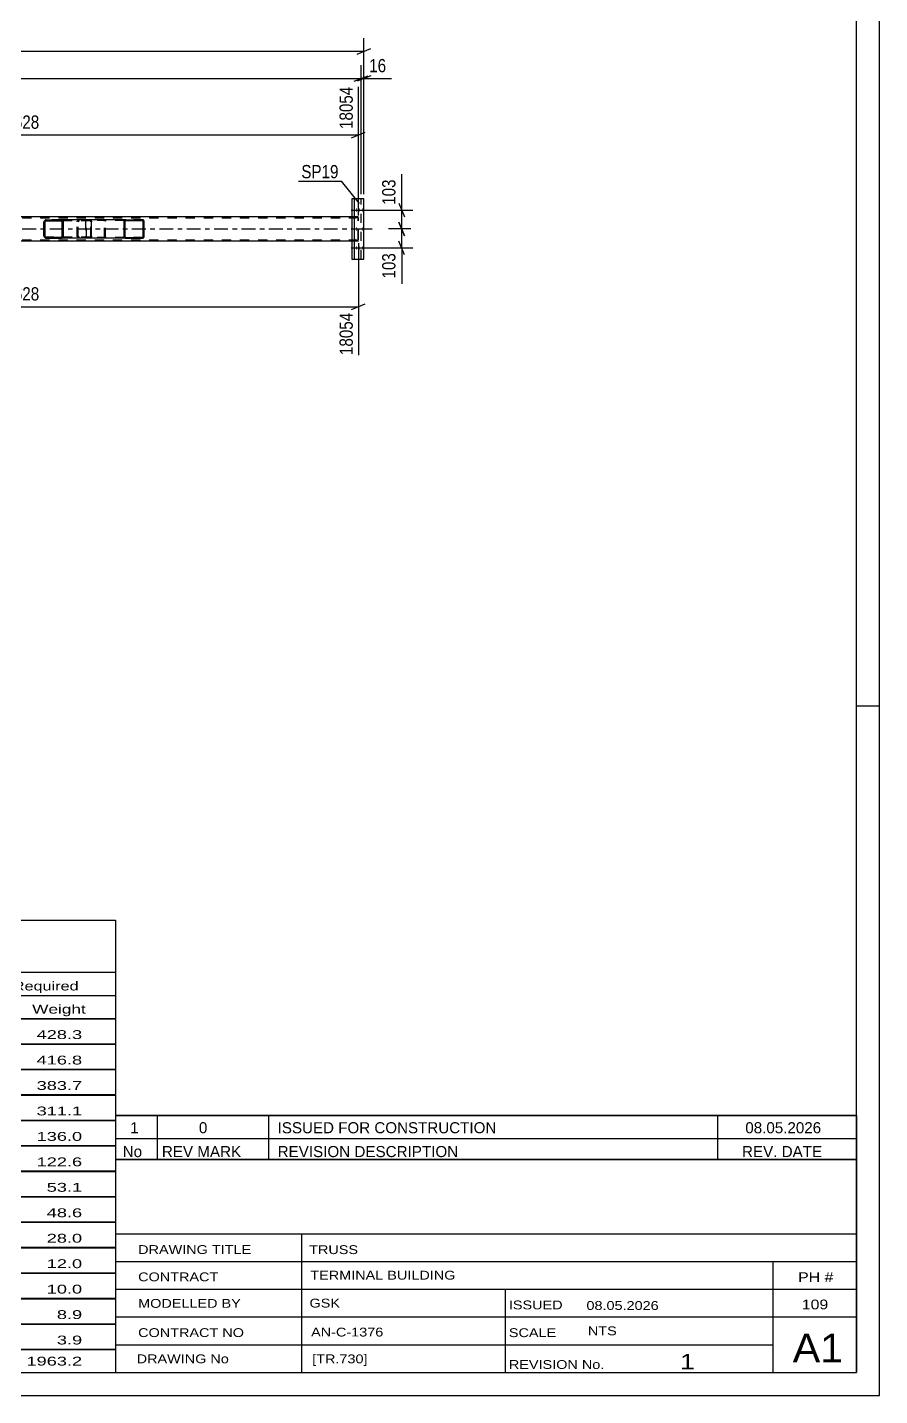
# Model space of a CAD drawing. Header units: millimetres. Extents: x 0 to 841, y 0 to 594.
# Drawn here: x 657 to 841, y 0 to 295.7 of the extents above; entities that cross this region are included whole.
import ezdxf

# ---------------------------------------------------------------- set-up
doc = ezdxf.new("R2010")
doc.units = ezdxf.units.MM
doc.linetypes.add('DXK_LINE_DOT2', pattern=[3.9198, 1.9599, -1.9599])
doc.linetypes.add('DXK_LINE_DOT3', pattern=[5.9187, 2.979, -0.9799, 0.9799, -0.9799])
doc.styles.add('Arial Narrow', font='ARIALN.TTF', dxfattribs={"height": 0.2})

# ---------------------------------------------------------------- blocks, each defined once
blk = doc.blocks.new('Unknown-318884897-1133')
at = {"color": 5, "linetype": 'Continuous'}
for p, q in [((841, 0), (841, 594)), ((836, 5), (836, 589)), ((841, 149), (836, 149)), ((5, 5), (836, 5)), ((0, 0), (841, 0))]:
    blk.add_line(p, q, dxfattribs=at)
blk = doc.blocks.new('Part-318884897-5591 - 5502')
at = {"linetype": 'Continuous'}
h = blk.add_hatch(dxfattribs=at)
h.set_pattern_fill('', scale=0.7, style=0, pattern_type=0)
h.set_pattern_definition([(45, (682.123, 253.9116), (-1.57154, 1.57154), [])])
h.paths.add_polyline_path([(682.15, 253.79), (682.12, 253.91), (682.05, 254.02), (681.94, 254.08), (681.81, 254.11), (678.23, 254.11), (678.1, 254.08), (677.99, 254.02), (677.92, 253.91), (677.89, 253.79), (677.89, 250.43), (677.92, 250.31), (677.99, 250.2), (678.1, 250.13), (678.23, 250.11), (681.81, 250.11), (681.94, 250.13), (682.05, 250.2), (682.12, 250.31), (682.15, 250.43)])
h.paths.add_polyline_path([(681.97, 250.37), (681.93, 250.32), (681.87, 250.28), (681.81, 250.27), (678.23, 250.27), (678.17, 250.28), (678.11, 250.32), (678.08, 250.37), (678.06, 250.43), (678.06, 253.79), (678.08, 253.85), (678.11, 253.9), (678.17, 253.94), (678.23, 253.95), (681.81, 253.95), (681.87, 253.94), (681.93, 253.9), (681.97, 253.85), (681.98, 253.79), (681.98, 250.43)])
at = {"color": 7, "linetype": 'DXK_LINE_DOT2'}
for p, q in [((669.54, 253.79), (669.57, 253.91)), ((669.54, 253.79), (669.54, 250.43)), ((669.73, 253.85), (669.71, 253.79)), ((669.71, 250.43), (669.71, 253.79)), ((669.76, 253.9), (669.73, 253.85)), ((669.75, 254.08), (669.88, 254.11)), ((669.82, 253.94), (669.76, 253.9)), ((669.88, 253.95), (669.82, 253.94)), ((670.54, 254.11), (669.88, 254.11)), ((681.81, 253.95), (669.88, 253.95)), ((673.46, 254.11), (673.59, 254.08)), ((673.52, 253.94), (673.46, 253.95)), ((673.58, 253.9), (673.52, 253.94)), ((673.62, 253.85), (673.58, 253.9)), ((673.63, 253.79), (673.62, 253.85)), ((673.63, 250.43), (673.63, 253.79)), ((673.77, 253.91), (673.8, 253.79)), ((673.8, 250.43), (673.8, 253.79)), ((681.81, 254.11), (678.23, 254.11)), ((669.55, 250.41), (669.54, 250.43)), ((669.57, 250.31), (669.55, 250.41)), ((669.71, 250.43), (669.73, 250.37)), ((669.73, 250.37), (669.76, 250.32)), ((669.88, 250.11), (669.75, 250.13)), ((669.76, 250.32), (669.82, 250.28)), ((669.82, 250.28), (669.88, 250.27)), ((681.81, 250.27), (669.88, 250.27)), ((670.54, 250.11), (669.88, 250.11)), ((673.46, 250.27), (673.52, 250.28)), ((673.59, 250.13), (673.46, 250.11)), ((673.52, 250.28), (673.58, 250.32)), ((673.58, 250.32), (673.62, 250.37)), ((673.62, 250.37), (673.63, 250.43)), ((673.8, 250.43), (673.77, 250.31)), ((678.23, 250.11), (681.81, 250.11))]:
    blk.add_line(p, q, dxfattribs=at)
at = {"color": 2, "linetype": 'Continuous'}
for p, q in [((678.23, 254.11), (670.54, 254.11)), ((677.92, 253.91), (677.89, 253.79)), ((677.89, 250.43), (677.89, 253.79)), ((678.06, 253.79), (678.08, 253.85)), ((678.06, 250.43), (678.06, 253.79)), ((678.08, 253.85), (678.11, 253.9)), ((678.23, 254.11), (678.1, 254.08)), ((678.11, 253.9), (678.17, 253.94)), ((678.17, 253.94), (678.23, 253.95)), ((678.23, 254.11), (681.81, 254.11)), ((678.23, 253.95), (681.81, 253.95)), ((681.94, 254.08), (681.81, 254.11)), ((681.81, 253.95), (681.87, 253.94)), ((681.87, 253.94), (681.93, 253.9)), ((681.93, 253.9), (681.97, 253.85)), ((681.97, 253.85), (681.98, 253.79)), ((681.98, 250.43), (681.98, 253.79)), ((682.15, 253.79), (682.12, 253.91)), ((682.15, 250.43), (682.15, 253.79)), ((678.23, 250.11), (670.54, 250.11)), ((677.89, 250.43), (677.92, 250.31)), ((678.08, 250.37), (678.06, 250.43)), ((678.11, 250.32), (678.08, 250.37)), ((678.1, 250.13), (678.23, 250.11)), ((678.17, 250.28), (678.11, 250.32)), ((678.23, 250.27), (678.17, 250.28)), ((678.23, 250.27), (681.81, 250.27)), ((678.23, 250.11), (681.81, 250.11)), ((681.87, 250.28), (681.81, 250.27)), ((681.81, 250.11), (681.94, 250.13)), ((681.93, 250.32), (681.87, 250.28)), ((681.97, 250.37), (681.93, 250.32)), ((681.98, 250.43), (681.97, 250.37)), ((682.12, 250.31), (682.15, 250.43))]:
    blk.add_line(p, q, dxfattribs=at)
at = {"color": 7, "linetype": 'DXK_LINE_DOT2'}
for centre, start, end in [((669.87, 253.78), 110.7583, 155.6801), ((673.47, 253.78), 24.3199, 69.2417), ((669.87, 250.44), 204.3199, 249.2417), ((673.47, 250.44), 290.7583, 335.6801)]:
    blk.add_arc(centre, 0.331, start, end, dxfattribs=at)
at = {"color": 2, "linetype": 'Continuous'}
for centre, start, end in [((678.22, 253.78), 110.7583, 155.68), ((681.82, 253.78), 24.32, 69.2417), ((678.22, 250.44), 204.32, 249.2417), ((681.82, 250.44), 290.7583, 335.68)]:
    blk.add_arc(centre, 0.331, start, end, dxfattribs=at)
blk = doc.blocks.new('Part-318884897-5562 - 5502')
at = {"linetype": 'Continuous'}
h = blk.add_hatch(dxfattribs=at)
h.set_pattern_fill('', scale=0.7, style=0, pattern_type=0)
h.set_pattern_definition([(45, (664.699, 253.8129), (-1.57154, 1.57154), [])])
h.paths.add_polyline_path([(664.74, 253.63), (664.7, 253.81), (664.59, 253.97), (664.43, 254.07), (664.23, 254.11), (661.05, 254.11), (660.86, 254.07), (660.69, 253.97), (660.59, 253.81), (660.55, 253.63), (660.55, 250.59), (660.59, 250.41), (660.69, 250.25), (660.86, 250.15), (661.05, 250.11), (664.23, 250.11), (664.43, 250.15), (664.59, 250.25), (664.7, 250.41), (664.74, 250.59)])
h.paths.add_polyline_path([(664.47, 250.5), (664.41, 250.42), (664.33, 250.37), (664.23, 250.35), (661.05, 250.35), (660.95, 250.37), (660.87, 250.42), (660.82, 250.5), (660.8, 250.59), (660.8, 253.63), (660.82, 253.72), (660.87, 253.8), (660.95, 253.85), (661.05, 253.87), (664.23, 253.87), (664.33, 253.85), (664.41, 253.8), (664.47, 253.72), (664.49, 253.63), (664.49, 250.59)])
at = {"color": 2, "linetype": 'Continuous'}
for p, q in [((660.59, 253.81), (660.55, 253.63)), ((660.55, 250.59), (660.55, 253.63)), ((660.8, 253.63), (660.82, 253.72)), ((660.8, 250.59), (660.8, 253.63)), ((660.82, 253.72), (660.87, 253.8)), ((661.05, 254.11), (660.86, 254.07)), ((660.87, 253.8), (660.95, 253.85)), ((660.95, 253.85), (661.05, 253.87)), ((661.05, 254.11), (664.23, 254.11)), ((661.05, 253.87), (664.23, 253.87)), ((670.54, 254.11), (664.23, 254.11)), ((664.43, 254.07), (664.23, 254.11)), ((664.23, 253.87), (664.33, 253.85)), ((664.33, 253.85), (664.41, 253.8)), ((664.41, 253.8), (664.47, 253.72)), ((664.47, 253.72), (664.49, 253.63)), ((664.49, 250.59), (664.49, 253.63)), ((664.74, 253.63), (664.7, 253.81)), ((664.74, 250.59), (664.74, 253.63)), ((670.54, 254.11), (670.64, 254.07)), ((670.64, 254.07), (670.73, 253.97)), ((670.73, 253.97), (670.79, 253.81)), ((670.79, 253.81), (670.81, 253.63)), ((670.81, 250.59), (670.81, 253.63)), ((660.55, 250.59), (660.59, 250.41)), ((660.82, 250.5), (660.8, 250.59)), ((660.87, 250.42), (660.82, 250.5)), ((660.86, 250.15), (661.05, 250.11)), ((660.95, 250.37), (660.87, 250.42)), ((661.05, 250.35), (660.95, 250.37)), ((661.05, 250.35), (664.23, 250.35)), ((661.05, 250.11), (664.23, 250.11)), ((664.33, 250.37), (664.23, 250.35)), ((664.23, 250.11), (664.43, 250.15)), ((670.54, 250.11), (664.23, 250.11)), ((664.41, 250.42), (664.33, 250.37)), ((664.47, 250.5), (664.41, 250.42)), ((664.49, 250.59), (664.47, 250.5)), ((664.7, 250.41), (664.74, 250.59)), ((670.64, 250.15), (670.54, 250.11)), ((670.73, 250.25), (670.64, 250.15)), ((670.79, 250.41), (670.73, 250.25)), ((670.81, 250.59), (670.79, 250.41))]:
    blk.add_line(p, q, dxfattribs=at)
at = {"color": 7, "linetype": 'DXK_LINE_DOT2'}
for p, q in [((664.23, 254.11), (661.05, 254.11)), ((670.54, 253.87), (661.05, 253.87)), ((667.7, 253.63), (667.74, 253.81)), ((667.7, 250.59), (667.7, 253.63)), ((667.97, 253.72), (667.95, 253.63)), ((667.95, 250.59), (667.95, 253.63)), ((668.02, 253.8), (667.97, 253.72)), ((668.01, 254.07), (668.2, 254.11)), ((668.1, 253.85), (668.02, 253.8)), ((668.2, 253.87), (668.1, 253.85)), ((669.54, 253.87), (669.54, 254.11)), ((670.59, 253.85), (670.54, 253.87)), ((670.63, 253.8), (670.59, 253.85)), ((670.66, 253.72), (670.63, 253.8)), ((670.67, 253.63), (670.66, 253.72)), ((670.67, 250.59), (670.67, 253.63)), ((670.54, 250.35), (661.05, 250.35)), ((664.23, 250.11), (661.05, 250.11)), ((667.74, 250.41), (667.7, 250.59)), ((667.95, 250.59), (667.97, 250.5)), ((667.97, 250.5), (668.02, 250.42)), ((668.2, 250.11), (668.01, 250.15)), ((668.02, 250.42), (668.1, 250.37)), ((668.1, 250.37), (668.2, 250.35)), ((669.54, 250.11), (669.54, 250.35)), ((670.54, 250.35), (670.59, 250.37)), ((670.59, 250.37), (670.63, 250.42)), ((670.63, 250.42), (670.66, 250.5)), ((670.66, 250.5), (670.67, 250.59))]:
    blk.add_line(p, q, dxfattribs=at)
at = {"color": 2, "linetype": 'Continuous'}
for centre, start, end in [((661.04, 253.61), 111.1941, 156.1506), ((664.25, 253.61), 23.8494, 68.8059), ((661.04, 250.6), 203.8494, 248.8059), ((664.25, 250.6), 291.1941, 336.1506)]:
    blk.add_arc(centre, 0.492, start, end, dxfattribs=at)
at = {"color": 7, "linetype": 'DXK_LINE_DOT2'}
for centre, start, end in [((668.19, 253.61), 111.1941, 156.1506), ((668.19, 250.6), 203.8494, 248.8059)]:
    blk.add_arc(centre, 0.492, start, end, dxfattribs=at)
blk = doc.blocks.new('Part-318884897-5620 - 5502')
at = {"color": 2, "linetype": 'Continuous'}
for p, q in [((729.65, 258.61), (727, 258.61)), ((727, 258.61), (727, 245.61)), ((727.63, 245.61), (727.63, 258.61)), ((729.65, 245.61), (729.65, 258.61)), ((727, 245.61), (729.65, 245.61))]:
    blk.add_line(p, q, dxfattribs=at)
at = {"color": 7, "linetype": 'DXK_LINE_DOT2'}
blk.add_line((729.02, 245.61), (729.02, 258.61), dxfattribs=at)
blk = doc.blocks.new('Part-318884897-5674 - 5502')
at = {"color": 7, "linetype": 'DXK_LINE_DOT2'}
for p, q in [((728.35, 254.51), (64, 254.51)), ((64, 254.51), (727.63, 254.51)), ((728.35, 254.75), (727, 254.75)), ((728.35, 254.75), (727, 254.75)), ((727.62, 254.61), (727.6, 254.45)), ((727.6, 254.45), (727.6, 254.27)), ((727.64, 254.71), (727.62, 254.61)), ((727.63, 254.3), (727.64, 254.36)), ((727.63, 254.27), (727.63, 254.3)), ((727.67, 254.75), (727.64, 254.71)), ((727.64, 254.44), (727.66, 254.49)), ((727.64, 254.36), (727.64, 254.44)), ((727.66, 254.49), (727.67, 254.51)), ((728.38, 254.71), (728.35, 254.75)), ((728.35, 254.51), (728.36, 254.49)), ((728.36, 254.49), (728.38, 254.44)), ((728.4, 254.61), (728.38, 254.71)), ((728.38, 254.44), (728.38, 254.36)), ((728.38, 254.36), (728.39, 254.27)), ((728.42, 254.45), (728.4, 254.61)), ((728.43, 254.27), (728.42, 254.45)), ((727.6, 249.95), (727.6, 254.27)), ((727.63, 249.95), (727.63, 254.27)), ((728.39, 249.95), (728.39, 254.27)), ((728.43, 249.95), (728.43, 254.27)), ((728.35, 249.71), (64, 249.71)), ((64, 249.71), (727.63, 249.71)), ((728.35, 249.47), (727, 249.47)), ((728.35, 249.47), (727, 249.47)), ((727.6, 249.95), (727.6, 249.77)), ((727.6, 249.77), (727.62, 249.61)), ((727.62, 249.61), (727.64, 249.51)), ((727.64, 249.86), (727.63, 249.95)), ((727.64, 249.78), (727.64, 249.86)), ((727.66, 249.73), (727.64, 249.78)), ((727.64, 249.51), (727.67, 249.47)), ((727.67, 249.71), (727.66, 249.73)), ((728.36, 249.73), (728.35, 249.71)), ((728.35, 249.47), (728.38, 249.51)), ((728.38, 249.78), (728.36, 249.73)), ((728.39, 249.95), (728.38, 249.86)), ((728.38, 249.86), (728.38, 249.78)), ((728.38, 249.51), (728.4, 249.61)), ((728.4, 249.61), (728.42, 249.77)), ((728.42, 249.77), (728.43, 249.95))]:
    blk.add_line(p, q, dxfattribs=at)
at = {"color": 2, "linetype": 'Continuous'}
for p, q in [((727, 254.75), (588.53, 254.75)), ((727, 249.47), (588.53, 249.47))]:
    blk.add_line(p, q, dxfattribs=at)
at = {"color": 7, "linetype": 'DXK_LINE_DOT3'}
blk.add_line((64, 252.11), (728.01, 252.11), dxfattribs=at)
blk = doc.blocks.new('Bolt-318884897-5722 - 5502')
at = {"linetype": 'Continuous'}
for points in [[(727.94, 256.21), (727.94, 256.3), (727.94, 256.39), (727.95, 256.47), (727.96, 256.54), (727.97, 256.59), (727.99, 256.63), (728, 256.65), (728.01, 256.65), (728.03, 256.63), (728.04, 256.59), (728.05, 256.54), (728.06, 256.47), (728.07, 256.39), (728.07, 256.3), (728.08, 256.21), (728.07, 256.12), (728.07, 256.03), (728.06, 255.95), (728.05, 255.88), (728.04, 255.83), (728.03, 255.79), (728.01, 255.77), (728, 255.77), (727.99, 255.79), (727.97, 255.83), (727.96, 255.88), (727.95, 255.95), (727.94, 256.03), (727.94, 256.12)], [(728.57, 256.21), (728.58, 256.3), (728.58, 256.39), (728.59, 256.47), (728.6, 256.54), (728.61, 256.59), (728.62, 256.63), (728.64, 256.65), (728.65, 256.65), (728.66, 256.63), (728.68, 256.59), (728.69, 256.54), (728.7, 256.47), (728.71, 256.39), (728.71, 256.3), (728.71, 256.21), (728.71, 256.12), (728.71, 256.03), (728.7, 255.95), (728.69, 255.88), (728.68, 255.83), (728.66, 255.79), (728.65, 255.77), (728.64, 255.77), (728.62, 255.79), (728.61, 255.83), (728.6, 255.88), (728.59, 255.95), (728.58, 256.03), (728.58, 256.12)], [(729.21, 256.21), (729.21, 256.3), (729.22, 256.39), (729.22, 256.47), (729.23, 256.54), (729.24, 256.59), (729.26, 256.63), (729.27, 256.65), (729.29, 256.65), (729.3, 256.63), (729.31, 256.59), (729.32, 256.54), (729.33, 256.47), (729.34, 256.39), (729.35, 256.3), (729.35, 256.21), (729.35, 256.12), (729.34, 256.03), (729.33, 255.95), (729.32, 255.88), (729.31, 255.83), (729.3, 255.79), (729.29, 255.77), (729.27, 255.77), (729.26, 255.79), (729.24, 255.83), (729.23, 255.88), (729.22, 255.95), (729.22, 256.03), (729.21, 256.12)], [(727.94, 252.11), (727.94, 252.2), (727.94, 252.29), (727.95, 252.37), (727.96, 252.44), (727.97, 252.49), (727.99, 252.53), (728, 252.55), (728.01, 252.55), (728.03, 252.53), (728.04, 252.49), (728.05, 252.44), (728.06, 252.37), (728.07, 252.29), (728.07, 252.2), (728.08, 252.11), (728.07, 252.02), (728.07, 251.93), (728.06, 251.85), (728.05, 251.78), (728.04, 251.73), (728.03, 251.69), (728.01, 251.67), (728, 251.67), (727.99, 251.69), (727.97, 251.73), (727.96, 251.78), (727.95, 251.85), (727.94, 251.93), (727.94, 252.02)], [(729.21, 252.11), (729.21, 252.2), (729.22, 252.29), (729.22, 252.37), (729.23, 252.44), (729.24, 252.49), (729.26, 252.53), (729.27, 252.55), (729.29, 252.55), (729.3, 252.53), (729.31, 252.49), (729.32, 252.44), (729.33, 252.37), (729.34, 252.29), (729.35, 252.2), (729.35, 252.11), (729.35, 252.02), (729.34, 251.93), (729.33, 251.85), (729.32, 251.78), (729.31, 251.73), (729.3, 251.69), (729.29, 251.67), (729.27, 251.67), (729.26, 251.69), (729.24, 251.73), (729.23, 251.78), (729.22, 251.85), (729.22, 251.93), (729.21, 252.02)], [(727.94, 248.01), (727.94, 248.1), (727.94, 248.19), (727.95, 248.27), (727.96, 248.34), (727.97, 248.39), (727.99, 248.43), (728, 248.45), (728.01, 248.45), (728.03, 248.43), (728.04, 248.39), (728.05, 248.34), (728.06, 248.27), (728.07, 248.19), (728.07, 248.1), (728.08, 248.01), (728.07, 247.92), (728.07, 247.83), (728.06, 247.75), (728.05, 247.68), (728.04, 247.63), (728.03, 247.59), (728.01, 247.57), (728, 247.57), (727.99, 247.59), (727.97, 247.63), (727.96, 247.68), (727.95, 247.75), (727.94, 247.83), (727.94, 247.92)], [(728.57, 248.01), (728.58, 248.1), (728.58, 248.19), (728.59, 248.27), (728.6, 248.34), (728.61, 248.39), (728.62, 248.43), (728.64, 248.45), (728.65, 248.45), (728.66, 248.43), (728.68, 248.39), (728.69, 248.34), (728.7, 248.27), (728.71, 248.19), (728.71, 248.1), (728.71, 248.01), (728.71, 247.92), (728.71, 247.83), (728.7, 247.75), (728.69, 247.68), (728.68, 247.63), (728.66, 247.59), (728.65, 247.57), (728.64, 247.57), (728.62, 247.59), (728.61, 247.63), (728.6, 247.68), (728.59, 247.75), (728.58, 247.83), (728.58, 247.92)], [(729.21, 248.01), (729.21, 248.1), (729.22, 248.19), (729.22, 248.27), (729.23, 248.34), (729.24, 248.39), (729.26, 248.43), (729.27, 248.45), (729.29, 248.45), (729.3, 248.43), (729.31, 248.39), (729.32, 248.34), (729.33, 248.27), (729.34, 248.19), (729.35, 248.1), (729.35, 248.01), (729.35, 247.92), (729.34, 247.83), (729.33, 247.75), (729.32, 247.68), (729.31, 247.63), (729.3, 247.59), (729.29, 247.57), (729.27, 247.57), (729.26, 247.59), (729.24, 247.63), (729.23, 247.68), (729.22, 247.75), (729.22, 247.83), (729.21, 247.92)]]:
    blk.add_hatch(color=1, dxfattribs=at).paths.add_polyline_path(points)
at = {"color": 1, "linetype": 'Continuous'}
for p, q in [((726.86, 256.21), (730.14, 256.21)), ((727.5, 256.21), (730.78, 256.21)), ((728.13, 256.21), (731.41, 256.21)), ((726.86, 252.11), (730.14, 252.11)), ((728.13, 252.11), (731.41, 252.11)), ((726.86, 248.01), (730.14, 248.01)), ((727.5, 248.01), (730.78, 248.01)), ((728.13, 248.01), (731.41, 248.01))]:
    blk.add_line(p, q, dxfattribs=at)
blk = doc.blocks.new('StraightDimension-318884897-10392 - 5502')
at = {"color": 7, "linetype": 'Continuous'}
for p, q in [((728.43, 249.07), (728.43, 224.87)), ((583.33, 240.07), (583.33, 224.87)), ((584.83, 235.91), (581.83, 234.71)), ((583.33, 235.31), (728.43, 235.31)), ((726.93, 234.71), (729.93, 235.91))]:
    blk.add_line(p, q, dxfattribs=at)
at = {"color": 0}
blk.add_wipeout([(660.13, 236.06), (660.13, 240.26), (651.62, 240.26), (651.62, 236.06)], dxfattribs=at)
at = {"color": 0, "linetype": 'Continuous'}
blk.add_wipeout([(727.83, 234.61), (723.63, 234.61), (723.63, 224.27), (727.83, 224.27)], dxfattribs=at)
at = {"color": 3, "style": 'Arial Narrow'}
blk.add_text('3628', height=2.863, dxfattribs=at).set_placement((652.22, 236.66))
at = {"color": 3, "linetype": 'Continuous', "style": 'Arial Narrow'}
blk.add_text('18054', height=2.863, rotation=90.0002, dxfattribs=at).set_placement((727.23, 224.87))
blk = doc.blocks.new('StraightDimension-318884897-5824 - 5502')
at = {"color": 7, "linetype": 'Continuous'}
for p, q in [((729.65, 259.61), (729.65, 293.35)), ((53.14, 290.5), (729.65, 290.5)), ((728.15, 289.9), (731.15, 291.1))]:
    blk.add_line(p, q, dxfattribs=at)
blk = doc.blocks.new('StraightDimension-318884897-5963 - 5502')
at = {"color": 7, "linetype": 'Continuous'}
for p, q in [((737.19, 257.71), (738.39, 254.71)), ((729.64, 256.21), (740.19, 256.21)), ((737.79, 252.11), (737.79, 256.21)), ((739.79, 252.11), (734.94, 252.11)), ((738.39, 250.61), (737.19, 253.61))]:
    blk.add_line(p, q, dxfattribs=at)
at = {"color": 0}
blk.add_wipeout([(737.04, 263.42), (732.84, 263.42), (732.84, 256.73), (737.04, 256.73)], dxfattribs=at)
at = {"color": 7, "linetype": 'Continuous'}
blk.add_line((737.79, 256.21), (737.79, 263.94), dxfattribs=at)
blk.add_line((737.79, 256.21), (737.79, 263.94), dxfattribs=at)
at = {"color": 3, "style": 'Arial Narrow'}
blk.add_text('103', height=2.863, rotation=90.0002, dxfattribs=at).set_placement((736.44, 257.33))
blk = doc.blocks.new('StraightDimension-318884897-5976 - 5502')
at = {"color": 7, "linetype": 'Continuous'}
for p, q in [((739.79, 252.11), (734.94, 252.11)), ((737.19, 253.61), (738.39, 250.61)), ((737.79, 248.01), (737.79, 252.11)), ((738.39, 246.51), (737.19, 249.51)), ((729.64, 248.01), (740.19, 248.01))]:
    blk.add_line(p, q, dxfattribs=at)
at = {"color": 0}
blk.add_wipeout([(737.04, 247.48), (732.84, 247.48), (732.84, 240.8), (737.04, 240.8)], dxfattribs=at)
at = {"color": 7, "linetype": 'Continuous'}
blk.add_line((737.79, 248.01), (737.79, 240.27), dxfattribs=at)
blk.add_line((737.79, 248.01), (737.79, 240.27), dxfattribs=at)
at = {"color": 3, "style": 'Arial Narrow'}
blk.add_text('103', height=2.863, rotation=90.0002, dxfattribs=at).set_placement((736.44, 241.4))
blk = doc.blocks.new('StraightDimension-318884897-8993 - 5502')
at = {"color": 7, "linetype": 'Continuous'}
for p, q in [((729.02, 259.61), (729.02, 287.48)), ((729.65, 259.61), (729.65, 287.48)), ((727.52, 284.03), (730.52, 285.23)), ((731.15, 285.23), (728.15, 284.03)), ((729.02, 284.63), (729.65, 284.63))]:
    blk.add_line(p, q, dxfattribs=at)
at = {"color": 0}
blk.add_wipeout([(735.03, 285.38), (735.03, 289.58), (730.18, 289.58), (730.18, 285.38)], dxfattribs=at)
at = {"color": 7, "linetype": 'Continuous'}
blk.add_line((729.65, 284.63), (735.56, 284.63), dxfattribs=at)
blk.add_line((729.65, 284.63), (735.56, 284.63), dxfattribs=at)
at = {"color": 3, "style": 'Arial Narrow'}
blk.add_text('16', height=2.863, dxfattribs=at).set_placement((730.78, 285.98))
blk = doc.blocks.new('StraightDimension-318884897-8994 - 5502')
at = {"color": 7, "linetype": 'Continuous'}
for p, q in [((729.02, 259.61), (729.02, 287.48)), ((53.78, 284.63), (729.02, 284.63)), ((727.52, 284.03), (730.52, 285.23))]:
    blk.add_line(p, q, dxfattribs=at)
blk = doc.blocks.new('StraightDimension-318884897-10432 - 5502')
at = {"color": 7, "linetype": 'Continuous'}
for p, q in [((583.33, 264.15), (583.33, 282.86)), ((728.43, 255), (728.43, 282.86)), ((584.83, 273.02), (581.83, 271.82)), ((583.33, 272.42), (728.43, 272.42)), ((726.93, 271.82), (729.93, 273.02))]:
    blk.add_line(p, q, dxfattribs=at)
at = {"color": 0, "linetype": 'Continuous'}
blk.add_wipeout([(727.83, 283.46), (723.63, 283.46), (723.63, 273.12), (727.83, 273.12)], dxfattribs=at)
at = {"color": 0}
blk.add_wipeout([(660.13, 273.17), (660.13, 277.37), (651.62, 277.37), (651.62, 273.17)], dxfattribs=at)
at = {"color": 3, "linetype": 'Continuous', "style": 'Arial Narrow'}
blk.add_text('18054', height=2.863, rotation=90.0002, dxfattribs=at).set_placement((727.23, 273.72))
at = {"color": 3, "style": 'Arial Narrow'}
blk.add_text('3628', height=2.863, dxfattribs=at).set_placement((652.22, 273.77))
blk = doc.blocks.new('Unknown-318884897-11048')
at = {"color": 7, "linetype": 'Continuous'}
for p, q in [((676, 60.55), (836, 60.55)), ((836, 60.55), (676, 60.55)), ((676, 60.55), (676, 55.55)), ((685, 60.55), (685, 55.55)), ((709, 60.55), (709, 55.55)), ((806, 60.55), (806, 55.55)), ((836, 60.55), (836, 55.55)), ((676, 55.55), (836, 55.55)), ((676, 55.55), (676, 51.05)), ((676, 55.55), (836, 55.55)), ((685, 55.55), (685, 51.05)), ((709, 55.55), (709, 51.05)), ((806, 55.55), (806, 51.05)), ((836, 55.55), (836, 51.05)), ((836, 51.05), (676, 51.05))]:
    blk.add_line(p, q, dxfattribs=at)
at = {"color": 7, "linetype": 'Continuous', "style": 'Arial Narrow'}
for s, height, width, p in [('1', 2.39, 1.196471, (679.16, 56.7)), ('0', 2.39, 1.196471, (694, 56.7)), ('ISSUED FOR CONSTRUCTION', 2.3861, 1.196471, (711, 56.7)), ('08.05.2026', 2.386, 1.196471, (812, 56.7)), ('No', 2.386, 1.2, (677.54, 51.55)), ('REV MARK', 2.386, 1.2, (686, 51.55)), ('REVISION DESCRIPTION', 2.3861, 1.2, (711, 51.55)), ('REV. DATE', 2.386, 1.2, (811.28, 51.55))]:
    blk.add_text(s, height=height, dxfattribs=dict(at, width=width)).set_placement(p)
blk = doc.blocks.new('Unknown-318884897-11045')
at = {"color": 7, "linetype": 'Continuous'}
for p, q in [((676, 51.05), (676, 5)), ((676, 51.05), (836, 51.05)), ((836, 51), (836, 5)), ((676, 35), (836, 35)), ((716.14, 35), (716.14, 5)), ((676, 29), (836, 29)), ((818, 5.05), (818, 29.05)), ((676, 23), (836, 23)), ((760.14, 23), (760.14, 5)), ((676, 17), (836, 17)), ((676, 11), (818, 11)), ((676, 5), (836, 5))]:
    blk.add_line(p, q, dxfattribs=at)
at = {"color": 7, "style": 'Arial Narrow'}
for s, height, width, p in [('DRAWING TITLE', 1.9089, 1.425378, (680.88, 30.61)), ('TRUSS', 1.909, 1.425378, (717.81, 30.59)), ('CONTRACT', 1.909, 1.425378, (680.88, 24.71)), ('TERMINAL BUILDING', 1.9089, 1.425378, (718.06, 25.07)), ('MODELLED BY', 1.9089, 1.425378, (680.88, 18.98)), ('GSK', 1.909, 1.425378, (717.88, 19.04)), ('ISSUED', 1.909, 1.425378, (760.94, 18.64)), ('08.05.2026', 1.909, 1.425378, (777.69, 18.52)), ('CONTRACT NO', 1.9089, 1.425378, (680.88, 12.66)), ('AN-C-1376', 1.909, 1.425378, (718.23, 12.78)), ('SCALE', 1.909, 1.425378, (760.94, 12.65)), ('A1', 6.204, 1.25, (822.24, 7.2)), ('DRAWING No', 1.909, 1.425378, (680.56, 7)), ('[TR.730]', 1.909, 1.425378, (718.46, 6.99)), ('1', 3.34, 1.5, (797.91, 5.68)), ('REVISION No.', 1.9089, 1.425378, (760.94, 5.77))]:
    blk.add_text(s, height=height, dxfattribs=dict(at, width=width)).set_placement(p)
at = {"color": 7, "linetype": 'Continuous', "style": 'Arial Narrow'}
for s, height, width, p in [('PH #', 2.1, 1.42538, (823.4, 24.55)), ('109', 2.1, 1.42538, (824.19, 18.65)), ('NTS', 1.909, 1.425378, (778, 13.05))]:
    blk.add_text(s, height=height, dxfattribs=dict(at, width=width)).set_placement(p)
blk = doc.blocks.new('Unknown-318884897-11046')
at = {"color": 7, "linetype": 'Continuous'}
for p, q in [((516, 102.75), (676, 102.75)), ((516, 91.5), (516, 102.75)), ((676, 102.75), (676, 91.5)), ((516, 91.5), (676, 91.5)), ((516, 91.5), (516, 86.5)), ((676, 91.5), (676, 86.5)), ((516, 86.5), (676, 86.5)), ((516, 86.5), (516, 81.5)), ((540, 86.5), (540, 81.5)), ((575.5, 86.5), (575.5, 81.5)), ((601.5, 86.5), (601.5, 81.5)), ((614.5, 86.5), (614.5, 81.5)), ((632, 86.5), (632, 81.5)), ((654, 86.5), (654, 81.5)), ((676, 86.5), (676, 81.5)), ((516, 81.5), (676, 81.5)), ((516, 81.45), (516, 76.05)), ((516, 81.45), (676, 81.45)), ((540, 81.5), (540, 76)), ((575.5, 81.5), (575.5, 76)), ((601.5, 81.5), (601.5, 76)), ((614.5, 81.5), (614.5, 76)), ((632, 81.5), (632, 76)), ((654, 81.5), (654, 76)), ((676, 81.45), (676, 76.05)), ((516, 76.05), (676, 76.05)), ((516, 75.95), (516, 70.55)), ((516, 75.95), (676, 75.95)), ((540, 76), (540, 70.5)), ((575.5, 76), (575.5, 70.5)), ((601.5, 76), (601.5, 70.5)), ((614.5, 76), (614.5, 70.5)), ((632, 76), (632, 70.5)), ((654, 76), (654, 70.5)), ((676, 75.95), (676, 70.55)), ((516, 70.55), (676, 70.55)), ((516, 70.45), (516, 65.05)), ((516, 70.45), (676, 70.45)), ((540, 70.5), (540, 65)), ((575.5, 70.5), (575.5, 65)), ((601.5, 70.5), (601.5, 65)), ((614.5, 70.5), (614.5, 65)), ((632, 70.5), (632, 65)), ((654, 70.5), (654, 65)), ((676, 70.45), (676, 65.05)), ((516, 65.05), (676, 65.05)), ((516, 64.95), (516, 59.55)), ((516, 64.95), (676, 64.95)), ((540, 65), (540, 59.5)), ((575.5, 65), (575.5, 59.5)), ((601.5, 65), (601.5, 59.5)), ((614.5, 65), (614.5, 59.5)), ((632, 65), (632, 59.5)), ((654, 65), (654, 59.5)), ((676, 64.95), (676, 59.55)), ((516, 59.55), (676, 59.55)), ((516, 59.45), (516, 54.05)), ((516, 59.45), (676, 59.45)), ((540, 59.5), (540, 54)), ((575.5, 59.5), (575.5, 54)), ((601.5, 59.5), (601.5, 54)), ((614.5, 59.5), (614.5, 54)), ((632, 59.5), (632, 54)), ((654, 59.5), (654, 54)), ((676, 59.45), (676, 54.05)), ((516, 54.05), (676, 54.05)), ((516, 53.95), (516, 48.55)), ((516, 53.95), (676, 53.95)), ((540, 54), (540, 48.5)), ((575.5, 54), (575.5, 48.5)), ((601.5, 54), (601.5, 48.5)), ((614.5, 54), (614.5, 48.5)), ((632, 54), (632, 48.5)), ((654, 54), (654, 48.5)), ((676, 53.95), (676, 48.55)), ((516, 48.55), (676, 48.55)), ((516, 48.45), (516, 43.05)), ((516, 48.45), (676, 48.45)), ((540, 48.5), (540, 43)), ((575.5, 48.5), (575.5, 43)), ((601.5, 48.5), (601.5, 43)), ((614.5, 48.5), (614.5, 43)), ((632, 48.5), (632, 43)), ((654, 48.5), (654, 43)), ((676, 48.45), (676, 43.05)), ((516, 43.05), (676, 43.05)), ((516, 42.95), (516, 37.55)), ((516, 42.95), (676, 42.95)), ((540, 43), (540, 37.5)), ((575.5, 43), (575.5, 37.5)), ((601.5, 43), (601.5, 37.5)), ((614.5, 43), (614.5, 37.5)), ((632, 43), (632, 37.5)), ((654, 43), (654, 37.5)), ((676, 42.95), (676, 37.55)), ((516, 37.55), (676, 37.55)), ((516, 37.45), (516, 32.05)), ((516, 37.45), (676, 37.45)), ((540, 37.5), (540, 32)), ((575.5, 37.5), (575.5, 32)), ((601.5, 37.5), (601.5, 32)), ((614.5, 37.5), (614.5, 32)), ((632, 37.5), (632, 32)), ((654, 37.5), (654, 32)), ((676, 37.45), (676, 32.05)), ((516, 32.05), (676, 32.05)), ((516, 31.95), (516, 26.55)), ((516, 31.95), (676, 31.95)), ((540, 32), (540, 26.5)), ((575.5, 32), (575.5, 26.5)), ((601.5, 32), (601.5, 26.5)), ((614.5, 32), (614.5, 26.5)), ((632, 32), (632, 26.5)), ((654, 32), (654, 26.5)), ((676, 31.95), (676, 26.55)), ((516, 26.55), (676, 26.55)), ((516, 26.45), (516, 21.05)), ((516, 26.45), (676, 26.45)), ((540, 26.5), (540, 21)), ((575.5, 26.5), (575.5, 21)), ((601.5, 26.5), (601.5, 21)), ((614.5, 26.5), (614.5, 21)), ((632, 26.5), (632, 21)), ((654, 26.5), (654, 21)), ((676, 26.45), (676, 21.05)), ((516, 21.05), (676, 21.05)), ((516, 20.95), (516, 15.55)), ((516, 20.95), (676, 20.95)), ((540, 21), (540, 15.5)), ((575.5, 21), (575.5, 15.5)), ((601.5, 21), (601.5, 15.5)), ((614.5, 21), (614.5, 15.5)), ((632, 21), (632, 15.5)), ((654, 21), (654, 15.5)), ((676, 20.95), (676, 15.55)), ((516, 15.55), (676, 15.55)), ((516, 15.45), (516, 10.05)), ((516, 15.45), (676, 15.45)), ((540, 15.5), (540, 10)), ((575.5, 15.5), (575.5, 10)), ((601.5, 15.5), (601.5, 10)), ((614.5, 15.5), (614.5, 10)), ((632, 15.5), (632, 10)), ((654, 15.5), (654, 10)), ((676, 15.45), (676, 10.05)), ((516, 10.05), (676, 10.05)), ((516, 10), (676, 10)), ((516, 10), (516, 5)), ((632, 10), (632, 5)), ((654, 10), (654, 5)), ((676, 10), (676, 5)), ((516, 5), (676, 5))]:
    blk.add_line(p, q, dxfattribs=at)
at = {"color": 7, "style": 'Arial Narrow'}
for s, height, width, p in [('GENERAL NOTES & WELD DETAILS :', 2.8633, 1.4, (517.15, 95.06)), ('REFER TYP DRAWING TYP-01', 1.9089, 1.6, (600.7, 95.16)), ("MATERIAL LIST FOR ASSEMBLY MK'D", 1.9089, 1.6, (517.15, 87.56)), ('TR730', 1.909, 1.794707, (609.9, 87.47)), ('2', 1.91, 1.794707, (638.08, 87.56)), ('No. Required', 1.9089, 1.6, (647.41, 87.56)), ('Mark', 1.909, 1.7, (517.34, 82.5)), ('Profile', 1.909, 1.7, (550.41, 82.5)), ('Material', 1.909, 1.7, (580.54, 82.56)), ('No.', 1.909, 1.7, (605.5, 82.56)), ('Length', 1.909, 1.7, (616, 82.56)), ('Area', 1.909, 1.7, (638.5, 82.56)), ('Weight', 1.909, 1.7, (658, 82.56))]:
    blk.add_text(s, height=height, dxfattribs=dict(at, width=width)).set_placement(p)
at = {"color": 7, "linetype": 'Continuous', "style": 'Arial Narrow'}
for s, height, width, p in [('BC186', 1.909, 1.794707, (517.5, 77.06)), ('SHS132*6', 1.909, 1.794707, (542, 77.06)), ('E350', 1.909, 1.794707, (581.74, 77.06)), ('1', 1.91, 1.794707, (605.86, 77.06)), ('18054', 1.909, 1.794707, (616.4, 77.06)), ('9.5', 1.909, 1.794707, (642.32, 77.06)), ('428.3', 1.909, 1.794707, (658.96, 77.06)), ('TR730', 1.909, 1.794707, (517.5, 71.56)), ('SHS100*8', 1.909, 1.794707, (542, 71.56)), ('E350', 1.909, 1.794707, (581.74, 71.56)), ('1', 1.91, 1.794707, (605.86, 71.56)), ('18034', 1.909, 1.794707, (616.4, 71.56)), ('7.2', 1.909, 1.794707, (642.32, 71.56)), ('416.8', 1.909, 1.794707, (658.96, 71.56)), ('M177', 1.909, 1.794707, (517.5, 66.06)), ('SHS100*6', 1.909, 1.794707, (542, 66.06)), ('E350', 1.909, 1.794707, (581.74, 66.06)), ('7', 1.91, 1.794707, (605.86, 66.06)), ('3167', 1.909, 1.794707, (618.58, 66.06)), ('1.2', 1.909, 1.794707, (642.32, 66.06)), ('383.7', 1.909, 1.794707, (658.96, 66.06)), ('M196', 1.909, 1.794707, (517.5, 60.56)), ('SHS100*4', 1.909, 1.794707, (542, 60.56)), ('E350', 1.909, 1.794707, (581.74, 60.56)), ('8', 1.91, 1.794707, (605.86, 60.56)), ('3261', 1.909, 1.794707, (618.58, 60.56)), ('1.3', 1.909, 1.794707, (642.32, 60.56)), ('311.1', 1.909, 1.794707, (658.96, 60.56)), ('SP20', 1.909, 1.794707, (517.5, 55.06)), ('PL20*380', 1.909, 1.794707, (542, 55.06)), ('E350', 1.909, 1.794707, (581.74, 55.06)), ('6', 1.91, 1.794707, (605.86, 55.06)), ('380', 1.909, 1.794707, (620.77, 55.06)), ('0.3', 1.909, 1.794707, (642.32, 55.06)), ('136.0', 1.909, 1.794707, (658.96, 55.06)), ('PL581', 1.909, 1.794707, (517.5, 49.56)), ('PL12*300', 1.909, 1.794707, (542, 49.56)), ('E350', 1.909, 1.794707, (581.74, 49.56)), ('14', 1.909, 1.794707, (604.76, 49.56)), ('310', 1.909, 1.794707, (620.77, 49.56)), ('0.2', 1.909, 1.794707, (642.32, 49.56)), ('122.6', 1.909, 1.794707, (658.96, 49.56)), ('SP19', 1.909, 1.794707, (517.5, 44.06)), ('PL16*325', 1.909, 1.794707, (542, 44.06)), ('E350', 1.909, 1.794707, (581.74, 44.06)), ('4', 1.91, 1.794707, (605.86, 44.06)), ('325', 1.909, 1.794707, (620.77, 44.06)), ('0.2', 1.909, 1.794707, (642.32, 44.06)), ('53.1', 1.909, 1.794707, (661.14, 44.06)), ('M1362', 1.909, 1.794707, (517.5, 38.56)), ('RHS100*100*6', 1.9089, 1.794707, (542, 38.56)), ('E350', 1.909, 1.794707, (581.74, 38.56)), ('14', 1.909, 1.794707, (604.76, 38.56)), ('196', 1.909, 1.794707, (620.77, 38.56)), ('0.1', 1.909, 1.794707, (642.32, 38.56)), ('48.6', 1.909, 1.794707, (661.14, 38.56)), ('TB74', 1.909, 1.794707, (517.5, 33.06)), ('RHS150*110*6', 1.9089, 1.794707, (542, 33.06)), ('E350', 1.909, 1.794707, (581.74, 33.06)), ('6', 1.91, 1.794707, (605.86, 33.06)), ('200', 1.909, 1.794707, (620.77, 33.06)), ('0.1', 1.909, 1.794707, (642.32, 33.06)), ('28.0', 1.909, 1.794707, (661.14, 33.06)), ('PL538', 1.909, 1.794707, (517.5, 27.56)), ('PL10*150', 1.909, 1.794707, (542, 27.56)), ('E350', 1.909, 1.794707, (581.74, 27.56)), ('6', 1.91, 1.794707, (605.86, 27.56)), ('170', 1.909, 1.794707, (620.77, 27.56)), ('0.1', 1.909, 1.794707, (642.32, 27.56)), ('12.0', 1.909, 1.794707, (661.14, 27.56)), ('ST33', 1.909, 1.794707, (517.5, 22.06)), ('PL8*100', 1.909, 1.794707, (542, 22.06)), ('E350', 1.909, 1.794707, (581.74, 22.06)), ('24', 1.909, 1.794707, (604.76, 22.06)), ('135', 1.909, 1.794707, (620.77, 22.06)), ('0.0', 1.909, 1.794707, (642.32, 22.06)), ('10.0', 1.909, 1.794707, (661.14, 22.06)), ('ST32', 1.909, 1.794707, (517.5, 16.56)), ('PL8*100', 1.909, 1.794707, (542, 16.56)), ('E350', 1.909, 1.794707, (581.74, 16.56)), ('24', 1.909, 1.794707, (604.76, 16.56)), ('121', 1.909, 1.794707, (620.77, 16.56)), ('0.0', 1.909, 1.794707, (642.32, 16.56)), ('8.9', 1.909, 1.794707, (663.33, 16.56)), ('M1450', 1.909, 1.794707, (517.5, 11.06)), ('RHS100*100*6', 1.9089, 1.794707, (542, 11.06)), ('E350', 1.909, 1.794707, (581.74, 11.06)), ('1', 1.91, 1.794707, (605.86, 11.06)), ('220', 1.909, 1.794707, (620.77, 11.06)), ('0.1', 1.909, 1.794707, (642.32, 11.06)), ('3.9', 1.909, 1.794707, (663.33, 11.06)), ('Total', 1.909, 1.7, (618.33, 6.5)), ('44.4', 1.909, 1.794707, (639.64, 6.5)), ('1963.2', 1.909, 1.794707, (656.77, 6.5))]:
    blk.add_text(s, height=height, dxfattribs=dict(at, width=width)).set_placement(p)
blk = doc.blocks.new('Mark-318884897-5616 - 5502')
at = {"color": 0}
blk.add_wipeout([(724.16, 263.07), (724.16, 266.07), (716.12, 266.07), (716.12, 263.07)], dxfattribs=at)
blk.add_wipeout([(724.16, 263.07), (724.16, 266.07), (716.12, 266.07), (716.12, 263.07)], dxfattribs=at)
at = {"color": 30, "linetype": 'Continuous'}
for p in [(715.52, 262.47), (728.69, 257.64)]:
    blk.add_line(p, (724.76, 262.47), dxfattribs=at)
at = {"color": 3, "style": 'Arial Narrow'}
blk.add_text('SP19', height=2.863, dxfattribs=at).set_placement((716.12, 263.07))

msp = doc.modelspace()

# ---------------------------------------------------------------- block references
for name in ['Unknown-318884897-1133', 'Part-318884897-5620 - 5502', 'Part-318884897-5674 - 5502', 'Bolt-318884897-5722 - 5502', 'Part-318884897-5562 - 5502', 'Part-318884897-5591 - 5502', 'Unknown-318884897-11046', 'Unknown-318884897-11048', 'Unknown-318884897-11045']:
    msp.add_blockref(name, (0, 0))

# ---------------------------------------------------------------- next in the draw order: block references
for name in ['StraightDimension-318884897-5824 - 5502', 'StraightDimension-318884897-10392 - 5502']:
    msp.add_blockref(name, (0, 0))

# ---------------------------------------------------------------- next in the draw order: block references
msp.add_blockref('StraightDimension-318884897-5963 - 5502', (0, 0))

# ---------------------------------------------------------------- next in the draw order: block references
for name in ['StraightDimension-318884897-8993 - 5502', 'StraightDimension-318884897-5976 - 5502']:
    msp.add_blockref(name, (0, 0))

# ---------------------------------------------------------------- next in the draw order: block references
msp.add_blockref('StraightDimension-318884897-8994 - 5502', (0, 0))

# ---------------------------------------------------------------- next in the draw order: block references
msp.add_blockref('StraightDimension-318884897-10432 - 5502', (0, 0))

# ---------------------------------------------------------------- next in the draw order: block references
msp.add_blockref('Mark-318884897-5616 - 5502', (0, 0))

doc.saveas('drawing.dxf')
